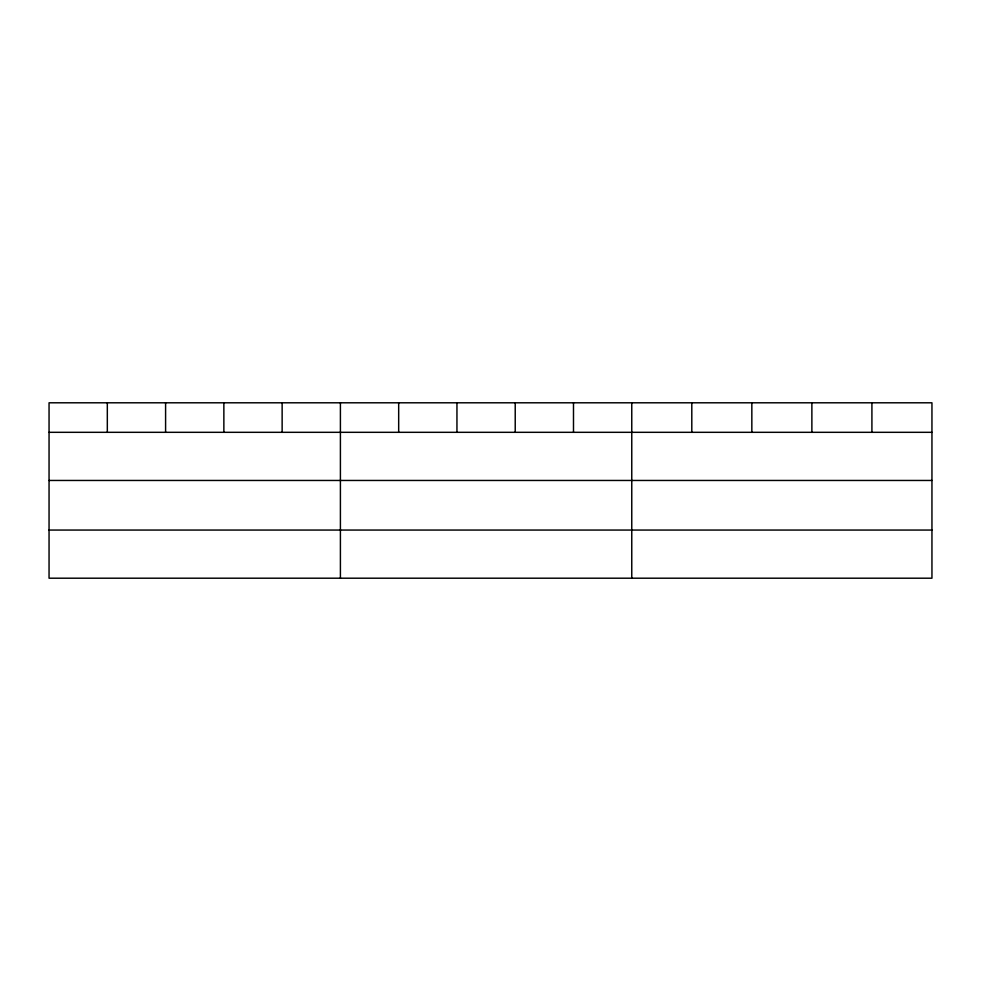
<?xml version="1.0" encoding="UTF-8"?>
<svg xmlns="http://www.w3.org/2000/svg" width="981" height="981" viewBox="0 0 981 981"><rect width="100%" height="100%" fill="white"/><g stroke="black" fill="none" stroke-linecap="round" stroke-linejoin="round"><path stroke-width="1.47" d="M931.95 480.457L931.95 402.799L49.05 402.799L49.05 578.201L931.95 578.201L931.95 480.457L49.05 480.457M49.05 432.314L931.95 432.314M49.05 530.059L931.95 530.059M871.913 402.799L871.913 432.314M811.876 402.799L811.876 432.314M751.838 402.799L751.838 432.314M691.801 402.799L691.801 432.314M631.764 402.799L631.764 578.201M573.493 402.799L573.493 432.314M515.221 402.799L515.221 432.314M456.95 402.799L456.95 432.314M398.678 402.799L398.678 432.314M340.407 402.799L340.407 578.201M282.136 402.799L282.136 432.314M223.864 402.799L223.864 432.314M165.593 402.799L165.593 432.314M107.321 402.799L107.321 432.314"/></g></svg>
